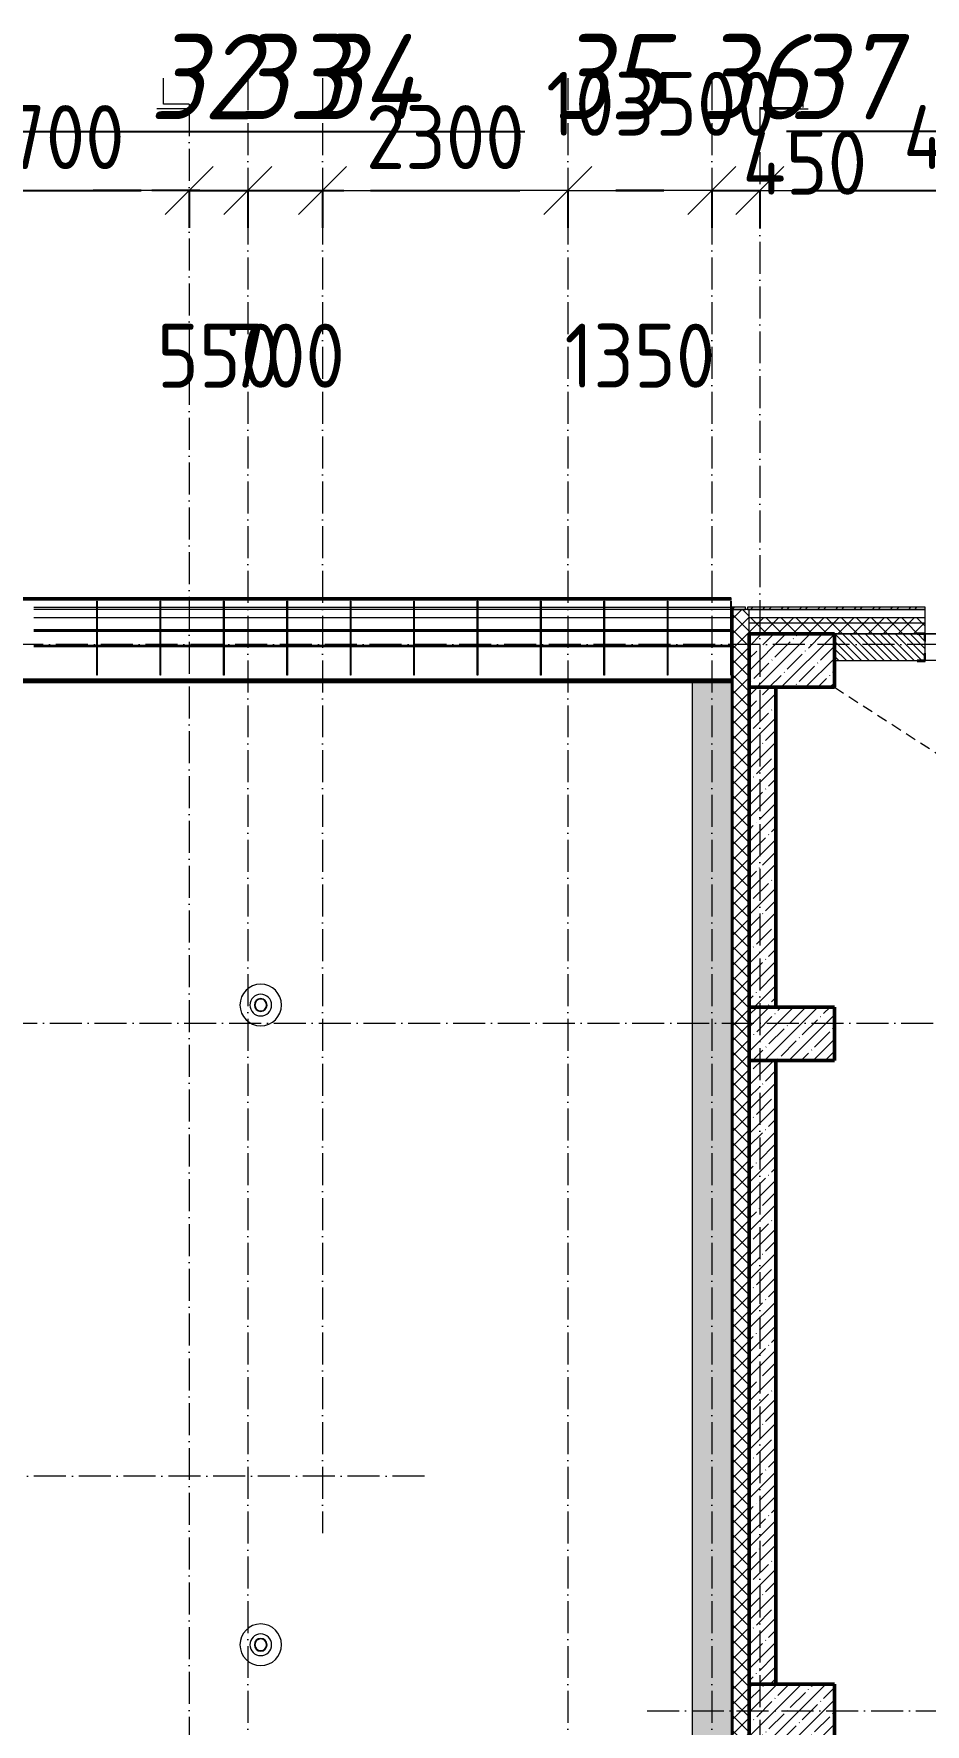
# Model space of a CAD drawing. Header units: millimetres. Extents: x 2294 to 908349, y -83289 to 219220.
# Drawn here: x 51055 to 59413, y 81481 to 97335 of the extents above; entities that cross this region are included whole.
import ezdxf

# ---------------------------------------------------------------- set-up
doc = ezdxf.new("R2010")
doc.units = ezdxf.units.MM
doc.linetypes.add('200_ШТРИХ_ш1п0_6_', pattern=[160, 100, -60])
doc.linetypes.add('50_200_ШТРИХ_1Т_ш5_п1_п1_', pattern=[700, 500, -100, 0, -100])
for name, color, linetype, lineweight in [('A-____-____-DIMS', 7, 'Continuous', 9), ('A-DETL-____-OTLN-3', 7, '200_ШТРИХ_ш1п0_6_', 9), ('A-FLOR-____-OTLN', 7, 'Continuous', 9), ('A-GENM-____-MCUT', 7, 'Continuous', 25), ('A-GENM-____-OTLN', 7, 'Continuous', 9), ('A-GENM-____-OTLN-1', 7, 'Continuous', 25), ('A-GLAZ-____-OTLN', 7, 'Continuous', 9), ('A-ROOF-____-OTLN', 7, 'Continuous', 9), ('A-WALL-____-MCUT', 7, 'Continuous', 13), ('A-WALL-____-MCUT-1', 7, 'Continuous', 9), ('A-WALL-____-MCUT-2', 7, 'Continuous', 50), ('A-WALL-____-OTLN', 7, 'Continuous', 9), ('A-WALL-____-PATT-1', 7, 'Continuous', 9), ('A-WALL-FNSH-MCUT-1', 7, 'Continuous', 9), ('S-COLS-____-MCUT', 7, 'Continuous', 50), ('S-COLS-____-OTLN', 7, 'Continuous', 9), ('S-GRID-____-IDEN', 7, 'Continuous', 9), ('S-GRID-____-OTLN', 7, 'Continuous', 9), ('S-GRID-____-OTLN-1', 7, '50_200_ШТРИХ_1Т_ш5_п1_п1_', 9)]:
    doc.layers.add(name, color=color, linetype=linetype, lineweight=lineweight)
doc.layers.add('A-GLAZ-____-OTLN-1', color=7, linetype='Continuous', lineweight=9, true_color=0xc0c0c0)
doc.styles.add('ISOCPEUR_I_9', font='isocpeui.ttf', dxfattribs={"width": 0.9, "height": 250})
doc.styles.add('СПДС', font='isocpeur.ttf', dxfattribs={"width": 0.9})
doc.dimstyles.new('Размера А3', dxfattribs={"dimtxt": 800, "dimasz": 450, "dimexe": 350, "dimexo": 100, "dimgap": 200, "dimtad": 1, "dimdec": 0, "dimrnd": 10, "dimzin": 0, "dimdsep": 46, "dimtxsty": 'СПДС', "dimblk": 'ARROWHEAD_6', "dimcen": 1, "dimclrd": 5, "dimclre": 5, "dimclrt": 5, "dimazin": 0, "dimtfac": 1, "dimtdec": 0, "dimtmove": 2, "dimatfit": 3, "dimfxl": 1, "dimtolj": 1, "dimtzin": 0, "dimarcsym": 0})
pattern_1 = [(45, (7562.79, 6025.28), (-70.71068, 70.71068), []), (135, (7562.79, 6025.28), (-70.71068, -70.71068), [])]
pattern_2 = [(45, (7562.79, 6025.28), (-114.04925, 114.04925), []), (45, (7676.84, 6025.28), (-114.04925, 114.04925), [201.612, -40.322, 3.353, -36.97])]
pattern_3 = [(45, (7562.79, 6025.28), (-85.53659, 85.53659), []), (45, (7619.81, 6025.28), (-85.53659, 85.53659), [])]

# ---------------------------------------------------------------- blocks, each defined once
blk = doc.blocks.new('BSC_Колонна _Прямоугольная - 500х800-V11-АР1_План отверстий 2 этажа в осях 1-64_Ю-ЯЯ')
at = {"layer": 'S-COLS-____-OTLN'}
h = blk.add_hatch(dxfattribs=at)
h.set_pattern_fill('FP_19', color=256, style=0, pattern_type=2)
h.set_pattern_definition([(315, (-85431.04, 50600), (114.04925, 114.04925), []), (315, (-85431.04, 50485.95), (114.04925, 114.04925), [201.613, -40.323, 3.353, -36.97])])
h.paths.add_polyline_path([(-250, 400), (-250, -400), (250, -400), (250, 400), (46, 400)], flags=0)
at = {"layer": 'S-COLS-____-MCUT'}
for p, q in [((250, 400), (-250, 400)), ((-250, 400), (-250, -400)), ((250, -400), (250, 400)), ((-250, -400), (250, -400))]:
    blk.add_line(p, q, dxfattribs=at)
blk = doc.blocks.new('141_Фартук_СКБ - 141_Фартук_СКБ_вентфасад-30031396-АР1_План отверстий 2 этажа в осях 1-64_Ю-ЯЯ')
at = {"layer": 'A-GENM-____-MCUT'}
for p, q in [((26160, 758), (0, 758)), ((0, 758), (0, 757)), ((0, 757), (26160, 757)), ((26160, -29), (0, -29)), ((0, -29), (0, -30)), ((0, -30), (26160, -30))]:
    blk.add_line(p, q, dxfattribs=at)
at = {"layer": 'A-GENM-____-OTLN'}
for p, q in [((0, 765), (26160, 765)), ((0, 752), (26160, 752)), ((0, 743), (26160, 743)), ((0, 743), (26160, 743)), ((0, -11), (26160, -11)), ((0, -11), (0, -12)), ((0, -12), (26160, -12)), ((0, -12), (0, -29))]:
    blk.add_line(p, q, dxfattribs=at)
blk = doc.blocks.new('Элемент крепления - Пластина-30015157-АР1_План отверстий 2 этажа в осях 1-64_Ю-ЯЯ')
at = {"layer": 'A-GENM-____-OTLN'}
for p, q in [((25651, 85294), (25651, 85988)), ((25651, 85988), (25656, 85988)), ((25656, 85988), (25656, 85294)), ((25656, 85294), (25651, 85294))]:
    blk.add_line(p, q, dxfattribs=at)
blk = doc.blocks.new('Швеллер - 140х58-30031487-АР1_План отверстий 2 этажа в осях 1-64_Ю-ЯЯ')
at = {"layer": 'A-GENM-____-MCUT'}
for p, q in [((7132, 75), (6543, 75)), ((6543, 71), (7132, 71)), ((7727, 75), (7137, 75)), ((7137, 71), (7727, 71)), ((8321, 75), (7732, 75)), ((7732, 71), (8321, 71)), ((8916, 75), (8326, 75)), ((8326, 71), (8916, 71)), ((9510, 75), (8921, 75)), ((8921, 71), (9510, 71)), ((10105, 75), (9515, 75)), ((9515, 71), (10105, 71)), ((10699, 75), (10110, 75)), ((10110, 71), (10699, 71)), ((11294, 75), (10704, 75)), ((10704, 71), (11294, 71)), ((11888, 75), (11299, 75)), ((11299, 71), (11888, 71)), ((12483, 75), (11893, 75)), ((11893, 71), (12483, 71)), ((13078, 75), (12488, 75)), ((12488, 71), (13078, 71)), ((7132, -71), (6543, -71)), ((6543, -75), (7132, -75)), ((7727, -71), (7137, -71)), ((7137, -75), (7727, -75)), ((8321, -71), (7732, -71)), ((7732, -75), (8321, -75)), ((8916, -71), (8326, -71)), ((8326, -75), (8916, -75)), ((9510, -71), (8921, -71)), ((8921, -75), (9510, -75)), ((10105, -71), (9515, -71)), ((9515, -75), (10105, -75)), ((10699, -71), (10110, -71)), ((10110, -75), (10699, -75)), ((11294, -71), (10704, -71)), ((10704, -75), (11294, -75)), ((11888, -71), (11299, -71)), ((11299, -75), (11888, -75)), ((12483, -71), (11893, -71)), ((11893, -75), (12483, -75)), ((13078, -71), (12488, -71)), ((12488, -75), (13078, -75))]:
    blk.add_line(p, q, dxfattribs=at)
blk = doc.blocks.new('BSC_Колонна _Прямоугольная - 500х800-V74-АР1_План отверстий 2 этажа в осях 1-64_Ю-ЯЯ')
at = {"layer": 'S-COLS-____-OTLN'}
h = blk.add_hatch(dxfattribs=at)
h.set_pattern_fill('FP_86', color=256, style=0, pattern_type=2)
h.set_pattern_definition([(315, (-81931.04, 50600), (114.04925, 114.04925), []), (315, (-81931.04, 50485.95), (114.04925, 114.04925), [201.613, -40.323, 3.353, -36.97])])
h.paths.add_polyline_path([(-250, -400), (250, -400), (250, 400), (-250, 400)], flags=0)
at = {"layer": 'S-COLS-____-MCUT'}
for p, q in [((250, 400), (-250, 400)), ((-250, 400), (-250, -400)), ((250, -400), (250, 400)), ((-250, -400), (250, -400))]:
    blk.add_line(p, q, dxfattribs=at)
blk = doc.blocks.new('BSC_Колонна _Прямоугольная - 500х800-V75-АР1_План отверстий 2 этажа в осях 1-64_Ю-ЯЯ')
at = {"layer": 'S-COLS-____-OTLN'}
h = blk.add_hatch(dxfattribs=at)
h.set_pattern_fill('FP_87', color=256, style=0, pattern_type=2)
h.set_pattern_definition([(315, (-75581.04, 50600), (114.04925, 114.04925), []), (315, (-75581.04, 50485.95), (114.04925, 114.04925), [201.613, -40.323, 3.353, -36.97])])
h.paths.add_polyline_path([(-250, -400), (250, -400), (250, 400), (-250, 400)], flags=0)
at = {"layer": 'S-COLS-____-MCUT'}
for p, q in [((250, 400), (-250, 400)), ((-250, 400), (-250, -400)), ((250, -400), (250, 400)), ((-250, -400), (250, -400))]:
    blk.add_line(p, q, dxfattribs=at)
blk = doc.blocks.new('Фахверк_СКБ_Уголок - 250_2700-27497298-АР1_План отверстий 2 этажа в осях 1-64_Ю-ЯЯ')
at = {"layer": 'A-GENM-____-MCUT'}
for p, q in [((200, 181), (125, 181)), ((125, 181), (125, 106)), ((131, 106), (131, 175)), ((131, 175), (200, 175)), ((200, 175), (200, 181)), ((125, 106), (131, 106)), ((131, -6), (125, -6)), ((125, -6), (125, -81)), ((125, -81), (200, -81)), ((131, -75), (131, -6)), ((200, -75), (131, -75)), ((200, -81), (200, -75))]:
    blk.add_line(p, q, dxfattribs=at)
blk = doc.blocks.new('Кровельный аэратор - 143_Кровельный аэратор-15605992-АР1_План отверстий 2 этажа в осях 1-64_Ю-ЯЯ')
at = {"layer": 'A-GENM-____-OTLN'}
for radius, start, end in [(195, 360, 180), (195, 180, 360), (102, 360, 180), (102, 180, 360), (60, 360, 180), (60, 180, 360), (55, 360, 180), (55, 180, 360)]:
    blk.add_arc((0, 0), radius, start, end, dxfattribs=at)
blk = doc.blocks.new('Отлив_СКБ1 - Отлив_ТШ 50-30087418-АР1_План отверстий 2 этажа в осях 1-64_Ю-ЯЯ')
at = {"layer": 'A-GLAZ-____-OTLN-1'}
h = blk.add_hatch(color=256, dxfattribs=at)
h.paths.add_polyline_path([(17305, -170), (33, -170), (33, -535), (16940, -535), (17192, -283)], flags=0)
h.paths.add_polyline_path([(11, -283), (11, -170), (0, -170), (0, -535), (11, -535)], flags=0)
at = {"layer": 'A-GLAZ-____-OTLN'}
for p, q in [((0, -535), (0, -170)), ((0, -535), (11, -535)), ((33, -535), (16940, -535))]:
    blk.add_line(p, q, dxfattribs=at)
blk = doc.blocks.new('2floor')
at = {"layer": 'A-WALL-____-PATT-1'}
h = blk.add_hatch(dxfattribs=at)
h.set_pattern_fill('FP_3', color=256, style=0, pattern_type=2)
h.set_pattern_definition(pattern_3)
h.paths.add_polyline_path([(57595, 91936), (57728, 91936), (57728, 91956), (57595, 91956)], flags=0)
h = blk.add_hatch(dxfattribs=at)
h.set_pattern_fill('FP_3', color=256, style=0, pattern_type=2)
h.set_pattern_definition(pattern_3)
h.paths.add_polyline_path([(82278, 91936), (82278, 91956), (79263, 91956), (79263, 91936), (81783, 91936)], flags=0)
h.paths.add_polyline_path([(77463, 91936), (77463, 91956), (76263, 91956), (76263, 91936)], flags=0)
h.paths.add_polyline_path([(74463, 91936), (74463, 91956), (73263, 91956), (73263, 91936)], flags=0)
h.paths.add_polyline_path([(71463, 91936), (71463, 91956), (70213, 91956), (70213, 91936), (71178, 91936)], flags=0)
h.paths.add_polyline_path([(68413, 91936), (68413, 91956), (67213, 91956), (67213, 91936), (67643, 91936)], flags=0)
h.paths.add_polyline_path([(64991, 91936), (65413, 91936), (65413, 91956), (64213, 91956), (64213, 91936)], flags=0)
h.paths.add_polyline_path([(59413, 91936), (59413, 91956), (57748, 91956), (57748, 91936), (58805, 91936)], flags=0)
h.paths.add_polyline_path([(62413, 91936), (62413, 91956), (61213, 91956), (61213, 91936)], flags=0)
h = blk.add_hatch(dxfattribs=at)
h.set_pattern_fill('FP_1', color=256, style=0, pattern_type=2)
h.set_pattern_definition(pattern_1)
h.paths.add_polyline_path([(57613, 73806), (57763, 73806), (57763, 91936), (57613, 91936), (57613, 73956)], flags=0)
h = blk.add_hatch(dxfattribs=at)
h.set_pattern_fill('FP_1', color=256, style=0, pattern_type=2)
h.set_pattern_definition(pattern_1)
h.paths.add_polyline_path([(108913, 91806), (108963, 91806), (108963, 91856), (102063, 91856), (102063, 91806), (106528, 91806)], flags=0)
h.paths.add_polyline_path([(96806, 91806), (97513, 91806), (97513, 91856), (96313, 91856), (96313, 91806)], flags=0)
h.paths.add_polyline_path([(99313, 91806), (101063, 91806), (101063, 91856), (99313, 91856)], flags=0)
h.paths.add_polyline_path([(94513, 91806), (94513, 91856), (93388, 91856), (93388, 91806), (94155, 91806)], flags=0)
h.paths.add_polyline_path([(91588, 91806), (91588, 91856), (90463, 91856), (90463, 91806), (91504, 91806)], flags=0)
h.paths.add_polyline_path([(84613, 91806), (85813, 91806), (85813, 91856), (84613, 91856)], flags=0)
h.paths.add_polyline_path([(82813, 91806), (82813, 91856), (79263, 91856), (79263, 91806), (81783, 91806)], flags=0)
h.paths.add_polyline_path([(77463, 91806), (77463, 91856), (76263, 91856), (76263, 91806)], flags=0)
h.paths.add_polyline_path([(74463, 91806), (74463, 91856), (73263, 91856), (73263, 91806)], flags=0)
h.paths.add_polyline_path([(71463, 91806), (71463, 91856), (70213, 91856), (70213, 91806), (71178, 91806)], flags=0)
h.paths.add_polyline_path([(67643, 91806), (68413, 91806), (68413, 91856), (67213, 91856), (67213, 91806)], flags=0)
h.paths.add_polyline_path([(65413, 91806), (65413, 91856), (64213, 91856), (64213, 91806), (64991, 91806)], flags=0)
h.paths.add_polyline_path([(62413, 91806), (62413, 91856), (61213, 91856), (61213, 91806)], flags=0)
h.paths.add_polyline_path([(58805, 91806), (59413, 91806), (59413, 91856), (57763, 91856), (57763, 91806), (57921, 91806)], flags=0)
h = blk.add_hatch(dxfattribs=at)
h.set_pattern_fill('FP_1', color=256, style=0, pattern_type=2)
h.set_pattern_definition(pattern_1)
h.paths.add_polyline_path([(108813, 91706), (108913, 91706), (108913, 91806), (102063, 91806), (102063, 91706), (106528, 91706)], flags=0)
h.paths.add_polyline_path([(100563, 91706), (101063, 91706), (101063, 91806), (99313, 91806), (99313, 91712), (99388, 91712), (99388, 91706), (99458, 91706)], flags=0)
h.paths.add_polyline_path([(96806, 91706), (97438, 91706), (97438, 91712), (97513, 91712), (97513, 91806), (96313, 91806), (96313, 91706)], flags=0)
h.paths.add_polyline_path([(94155, 91706), (94438, 91706), (94438, 91712), (94513, 91712), (94513, 91806), (93388, 91806), (93388, 91712), (93463, 91712), (93463, 91706)], flags=0)
h.paths.add_polyline_path([(91504, 91706), (91513, 91706), (91513, 91712), (91588, 91712), (91588, 91806), (90463, 91806), (90463, 91706), (90963, 91706)], flags=0)
h.paths.add_polyline_path([(85063, 91706), (85738, 91706), (85738, 91712), (85813, 91712), (85813, 91806), (84613, 91806), (84613, 91712), (84688, 91712), (84688, 91706)], flags=0)
h.paths.add_polyline_path([(82813, 91706), (82813, 91806), (79263, 91806), (79263, 91712), (79338, 91712), (79338, 91706), (82313, 91706)], flags=0)
h.paths.add_polyline_path([(76263, 91706), (77388, 91706), (77388, 91712), (77463, 91712), (77463, 91806), (76263, 91806)], flags=0)
h.paths.add_polyline_path([(73338, 91706), (74388, 91706), (74388, 91712), (74463, 91712), (74463, 91806), (73263, 91806), (73263, 91712), (73338, 91712)], flags=0)
h.paths.add_polyline_path([(71388, 91706), (71388, 91712), (71463, 91712), (71463, 91806), (70213, 91806), (70213, 91712), (70288, 91712), (70288, 91706), (71178, 91706)], flags=0)
h.paths.add_polyline_path([(68338, 91706), (68338, 91712), (68413, 91712), (68413, 91806), (67213, 91806), (67213, 91712), (67288, 91712), (67288, 91706), (67643, 91706)], flags=0)
h.paths.add_polyline_path([(65338, 91706), (65338, 91712), (65413, 91712), (65413, 91806), (64213, 91806), (64213, 91712), (64288, 91712), (64288, 91706), (64991, 91706)], flags=0)
h.paths.add_polyline_path([(61288, 91706), (62338, 91706), (62338, 91712), (62413, 91712), (62413, 91806), (61213, 91806), (61213, 91712), (61288, 91712)], flags=0)
h.paths.add_polyline_path([(59338, 91706), (59338, 91712), (59413, 91712), (59413, 91806), (57763, 91806), (57763, 91706), (58805, 91706)], flags=0)
h = blk.add_hatch(dxfattribs=at)
h.set_pattern_fill('FP_6', color=256, style=0, pattern_type=2)
h.set_pattern_definition([(135, (7562.787, 6025.276), (-35.35534, -35.35534), [])])
h.paths.add_polyline_path([(61219, 91456), (62407, 91456), (62407, 91525), (62413, 91525), (62413, 91637), (62407, 91637), (62407, 91706), (61219, 91706), (61219, 91637), (61213, 91637), (61213, 91525), (61219, 91525), (61219, 91458)], flags=0)
h.paths.add_polyline_path([(64313, 91456), (64313, 91706), (64219, 91706), (64219, 91637), (64213, 91637), (64213, 91525), (64219, 91525), (64219, 91456), (64288, 91456)], flags=0)
h.paths.add_polyline_path([(59338, 91456), (59407, 91456), (59407, 91525), (59413, 91525), (59413, 91637), (59407, 91637), (59407, 91706), (58563, 91706), (58563, 91456), (58805, 91456)], flags=0)
h = blk.add_hatch(dxfattribs=at)
h.set_pattern_fill('FP_13', color=256, style=0, pattern_type=2)
h.set_pattern_definition(pattern_2)
h.paths.add_polyline_path([(57763, 88206), (58013, 88206), (58013, 91206), (57763, 91206), (57763, 89080)], flags=0)
h = blk.add_hatch(dxfattribs=at)
h.set_pattern_fill('FP_13', color=256, style=0, pattern_type=2)
h.set_pattern_definition(pattern_2)
h.paths.add_polyline_path([(58013, 81856), (58013, 87706), (57763, 87706), (57763, 81856)], flags=0)
at = {"layer": 'A-DETL-____-OTLN-3'}
blk.add_line((58563, 91206), (81463, 76406), dxfattribs=at)
at = {"layer": 'A-FLOR-____-OTLN'}
for p, q in [((51645, 91856), (51055, 91856)), ((52239, 91856), (51650, 91856)), ((52834, 91856), (52244, 91856)), ((53428, 91856), (52839, 91856)), ((54023, 91856), (53433, 91856)), ((54618, 91856), (54028, 91856)), ((55212, 91856), (54623, 91856)), ((55807, 91856), (55217, 91856)), ((56401, 91856), (55812, 91856)), ((56996, 91856), (56406, 91856)), ((57590, 91856), (57001, 91856)), ((31433, 91286), (57593, 91286))]:
    blk.add_line(p, q, dxfattribs=at)
at = {"layer": 'A-ROOF-____-OTLN'}
blk.add_line((57283, 91286), (57283, 91281), dxfattribs=at)
at = {"layer": 'A-WALL-____-MCUT'}
for p, q in [((57763, 91706), (57763, 91936)), ((59413, 91936), (57763, 91936)), ((57763, 91936), (59413, 91936)), ((59413, 91712), (59413, 91936)), ((59413, 91525), (59413, 91637)), ((58563, 91456), (59338, 91456))]:
    blk.add_line(p, q, dxfattribs=at)
at = {"layer": 'A-WALL-____-MCUT-1'}
for p, q in [((57601, 91956), (57601, 73968)), ((57607, 91956), (57607, 73962)), ((57763, 91936), (57613, 91936)), ((59413, 91856), (57763, 91856)), ((59413, 91806), (57763, 91806)), ((58563, 91706), (59338, 91706)), ((59338, 91706), (58563, 91706)), ((57763, 81856), (57763, 81856))]:
    blk.add_line(p, q, dxfattribs=at)
at = {"layer": 'A-WALL-____-MCUT-2'}
for p, q in [((57763, 91206), (57763, 88206)), ((58013, 88206), (58013, 91206)), ((57763, 87706), (57763, 81856)), ((58013, 81856), (58013, 87706))]:
    blk.add_line(p, q, dxfattribs=at)
at = {"layer": 'A-WALL-____-OTLN'}
for p, q in [((51055, 91956), (51645, 91956)), ((51650, 91956), (52239, 91956)), ((52244, 91956), (52834, 91956)), ((52839, 91956), (53428, 91956)), ((53433, 91956), (54023, 91956)), ((54028, 91956), (54618, 91956)), ((54623, 91956), (55212, 91956)), ((55217, 91956), (55807, 91956)), ((55812, 91956), (56401, 91956)), ((56406, 91956), (56996, 91956)), ((57001, 91956), (57590, 91956)), ((51645, 91936), (51055, 91936)), ((52239, 91936), (51650, 91936)), ((52834, 91936), (52244, 91936)), ((53428, 91936), (52839, 91936)), ((54023, 91936), (53433, 91936)), ((54618, 91936), (54028, 91936)), ((55212, 91936), (54623, 91936)), ((55807, 91936), (55217, 91936)), ((56401, 91936), (55812, 91936)), ((56996, 91936), (56406, 91936)), ((57590, 91936), (57001, 91936)), ((61213, 91706), (59413, 91706)), ((59413, 91706), (61213, 91706)), ((61213, 91456), (59413, 91456))]:
    blk.add_line(p, q, dxfattribs=at)
at = {"layer": 'A-WALL-FNSH-MCUT-1'}
for p, q in [((57728, 91956), (57595, 91956)), ((57613, 73956), (57613, 91956)), ((57728, 91936), (57728, 91956)), ((59413, 91956), (57748, 91956)), ((57748, 91956), (57748, 91936)), ((59413, 91936), (59413, 91956)), ((57595, 91936), (57728, 91936)), ((57748, 91936), (57763, 91936)), ((57593, 91319), (57593, 73976))]:
    blk.add_line(p, q, dxfattribs=at)
at = {"layer": 'A-GENM-____-OTLN', "rotation": 180}
blk.add_blockref('141_Фартук_СКБ - 141_Фартук_СКБ_вентфасад-30031396-АР1_План отверстий 2 этажа в осях 1-64_Ю-ЯЯ', (57593, 92013), dxfattribs=at)
at = {"layer": 'A-GENM-____-OTLN'}
for name, p in [('Элемент крепления - Пластина-30015157-АР1_План отверстий 2 этажа в осях 1-64_Ю-ЯЯ', (25994, 6025)), ('Элемент крепления - Пластина-30015157-АР1_План отверстий 2 этажа в осях 1-64_Ю-ЯЯ', (26588, 6025)), ('Элемент крепления - Пластина-30015157-АР1_План отверстий 2 этажа в осях 1-64_Ю-ЯЯ', (27183, 6025)), ('Элемент крепления - Пластина-30015157-АР1_План отверстий 2 этажа в осях 1-64_Ю-ЯЯ', (27777, 6025)), ('Элемент крепления - Пластина-30015157-АР1_План отверстий 2 этажа в осях 1-64_Ю-ЯЯ', (28372, 6025)), ('Элемент крепления - Пластина-30015157-АР1_План отверстий 2 этажа в осях 1-64_Ю-ЯЯ', (28966, 6025)), ('Элемент крепления - Пластина-30015157-АР1_План отверстий 2 этажа в осях 1-64_Ю-ЯЯ', (29561, 6025)), ('Элемент крепления - Пластина-30015157-АР1_План отверстий 2 этажа в осях 1-64_Ю-ЯЯ', (30156, 6025)), ('Элемент крепления - Пластина-30015157-АР1_План отверстий 2 этажа в осях 1-64_Ю-ЯЯ', (30750, 6025)), ('Элемент крепления - Пластина-30015157-АР1_План отверстий 2 этажа в осях 1-64_Ю-ЯЯ', (31345, 6025)), ('Элемент крепления - Пластина-30015157-АР1_План отверстий 2 этажа в осях 1-64_Ю-ЯЯ', (31939, 6025)), ('Швеллер - 140х58-30031487-АР1_План отверстий 2 этажа в осях 1-64_Ю-ЯЯ', (44513, 91666)), ('Кровельный аэратор - 143_Кровельный аэратор-15605992-АР1_План отверстий 2 этажа в осях 1-64_Ю-ЯЯ', (53183, 88226)), ('Кровельный аэратор - 143_Кровельный аэратор-15605992-АР1_План отверстий 2 этажа в осях 1-64_Ю-ЯЯ', (53183, 82226))]:
    blk.add_blockref(name, p, dxfattribs=at)
at = {"layer": 'A-GENM-____-OTLN-1', "rotation": 180}
blk.add_blockref('Фахверк_СКБ_Уголок - 250_2700-27497298-АР1_План отверстий 2 этажа в осях 1-64_Ю-ЯЯ', (59538, 91631), dxfattribs=at)
at = {"layer": 'A-GLAZ-____-OTLN', "rotation": 269.999999999998}
blk.add_blockref('Отлив_СКБ1 - Отлив_ТШ 50-30087418-АР1_План отверстий 2 этажа в осях 1-64_Ю-ЯЯ', (57763, 91281), dxfattribs=at)
at = {"layer": 'S-COLS-____-OTLN', "rotation": 89.9999999999999}
for name, p in [('BSC_Колонна _Прямоугольная - 500х800-V11-АР1_План отверстий 2 этажа в осях 1-64_Ю-ЯЯ', (58163, 91456)), ('BSC_Колонна _Прямоугольная - 500х800-V74-АР1_План отверстий 2 этажа в осях 1-64_Ю-ЯЯ', (58163, 87956)), ('BSC_Колонна _Прямоугольная - 500х800-V75-АР1_План отверстий 2 этажа в осях 1-64_Ю-ЯЯ', (58163, 81606))]:
    blk.add_blockref(name, p, dxfattribs=at)
blk = doc.blocks.new('ARROWHEAD_6')
at = {"color": 0, "linetype": 'Continuous'}
for p, q in [((-0.5, -0.5), (0.5, 0.5)), ((0, 0), (-1, 0))]:
    blk.add_line(p, q, dxfattribs=at)
blk = doc.blocks.new('*D2657')
at = {"layer": 'A-____-____-DIMS', "color": 0, "lineweight": -2, "transparency": 16777216}
for p, q in [((207834, 95872), (207834, 95516)), ((208284, 95866), (210084, 95866)), ((210534, 95872), (210534, 95516))]:
    blk.add_line(p, q, dxfattribs=at)
at = {"layer": 'Defpoints', "color": 0, "transparency": 16777216}
for p in [(207834, 95972), (210534, 95972), (210534, 95866)]:
    blk.add_point(p, dxfattribs=at)
at = {"layer": 'A-____-____-DIMS', "color": 0, "lineweight": -2, "transparency": 16777216, "xscale": 450, "yscale": 450, "zscale": 450, "rotation": 180}
blk.add_blockref('ARROWHEAD_6', (207834, 95866), dxfattribs=at)
at = {"layer": 'A-____-____-DIMS', "color": 0, "lineweight": -2, "transparency": 16777216, "xscale": 450, "yscale": 450, "zscale": 450}
blk.add_blockref('ARROWHEAD_6', (210534, 95866), dxfattribs=at)
at = {"layer": 'A-____-____-DIMS', "color": 0, "transparency": 16777216, "insert": (209184, 96366), "char_height": 600, "attachment_point": 5, "style": 'СПДС'}
blk.add_mtext('\\A1;2700', dxfattribs=at)
blk = doc.blocks.new('*D2658')
at = {"layer": 'A-____-____-DIMS', "color": 0, "lineweight": -2, "transparency": 16777216}
for p, q in [((210084, 95866), (209634, 95866)), ((210534, 95872), (210534, 95516)), ((210534, 95866), (211084, 95866)), ((211084, 95872), (211084, 95516)), ((211534, 95866), (211984, 95866))]:
    blk.add_line(p, q, dxfattribs=at)
at = {"layer": 'Defpoints', "color": 0, "transparency": 16777216}
for p in [(210534, 95972), (211084, 95972), (211084, 95866)]:
    blk.add_point(p, dxfattribs=at)
at = {"layer": 'A-____-____-DIMS', "color": 0, "lineweight": -2, "transparency": 16777216, "xscale": 450, "yscale": 450, "zscale": 450}
blk.add_blockref('ARROWHEAD_6', (210534, 95866), dxfattribs=at)
at = {"layer": 'A-____-____-DIMS', "color": 0, "lineweight": -2, "transparency": 16777216, "xscale": 450, "yscale": 450, "zscale": 450, "rotation": 180}
blk.add_blockref('ARROWHEAD_6', (211084, 95866), dxfattribs=at)
at = {"layer": 'A-____-____-DIMS', "color": 0, "transparency": 16777216, "insert": (210809, 94316), "char_height": 600, "attachment_point": 5, "style": 'СПДС'}
blk.add_mtext('\\A1;550', dxfattribs=at)
blk = doc.blocks.new('*D2659')
at = {"layer": 'A-____-____-DIMS', "color": 0, "lineweight": -2, "transparency": 16777216}
for p, q in [((210634, 95866), (210184, 95866)), ((211084, 95872), (211084, 95516)), ((211084, 95866), (211784, 95866)), ((211784, 95872), (211784, 95516)), ((212234, 95866), (212684, 95866))]:
    blk.add_line(p, q, dxfattribs=at)
at = {"layer": 'Defpoints', "color": 0, "transparency": 16777216}
for p in [(211084, 95972), (211784, 95972), (211784, 95866)]:
    blk.add_point(p, dxfattribs=at)
at = {"layer": 'A-____-____-DIMS', "color": 0, "lineweight": -2, "transparency": 16777216, "xscale": 450, "yscale": 450, "zscale": 450}
blk.add_blockref('ARROWHEAD_6', (211084, 95866), dxfattribs=at)
at = {"layer": 'A-____-____-DIMS', "color": 0, "lineweight": -2, "transparency": 16777216, "xscale": 450, "yscale": 450, "zscale": 450, "rotation": 180}
blk.add_blockref('ARROWHEAD_6', (211784, 95866), dxfattribs=at)
at = {"layer": 'A-____-____-DIMS', "color": 0, "transparency": 16777216, "insert": (211434, 94316), "char_height": 600, "attachment_point": 5, "style": 'СПДС'}
blk.add_mtext('\\A1;700', dxfattribs=at)
blk = doc.blocks.new('*D2660')
at = {"layer": 'A-____-____-DIMS', "color": 0, "lineweight": -2, "transparency": 16777216}
for p, q in [((211784, 95872), (211784, 95516)), ((212234, 95866), (213634, 95866)), ((214084, 95872), (214084, 95516))]:
    blk.add_line(p, q, dxfattribs=at)
at = {"layer": 'Defpoints', "color": 0, "transparency": 16777216}
for p in [(211784, 95972), (214084, 95972), (214084, 95866)]:
    blk.add_point(p, dxfattribs=at)
at = {"layer": 'A-____-____-DIMS', "color": 0, "lineweight": -2, "transparency": 16777216, "xscale": 450, "yscale": 450, "zscale": 450, "rotation": 180}
blk.add_blockref('ARROWHEAD_6', (211784, 95866), dxfattribs=at)
at = {"layer": 'A-____-____-DIMS', "color": 0, "lineweight": -2, "transparency": 16777216, "xscale": 450, "yscale": 450, "zscale": 450}
blk.add_blockref('ARROWHEAD_6', (214084, 95866), dxfattribs=at)
at = {"layer": 'A-____-____-DIMS', "color": 0, "transparency": 16777216, "insert": (212934, 96366), "char_height": 600, "attachment_point": 5, "style": 'СПДС'}
blk.add_mtext('\\A1;2300', dxfattribs=at)
blk = doc.blocks.new('*D2661')
at = {"layer": 'A-____-____-DIMS', "color": 0, "lineweight": -2, "transparency": 16777216}
for p, q in [((214084, 95872), (214084, 95516)), ((214534, 95866), (214984, 95866)), ((215434, 95872), (215434, 95516))]:
    blk.add_line(p, q, dxfattribs=at)
at = {"layer": 'Defpoints', "color": 0, "transparency": 16777216}
for p in [(214084, 95972), (215434, 95972), (215434, 95866)]:
    blk.add_point(p, dxfattribs=at)
at = {"layer": 'A-____-____-DIMS', "color": 0, "lineweight": -2, "transparency": 16777216, "xscale": 450, "yscale": 450, "zscale": 450, "rotation": 180}
blk.add_blockref('ARROWHEAD_6', (214084, 95866), dxfattribs=at)
at = {"layer": 'A-____-____-DIMS', "color": 0, "lineweight": -2, "transparency": 16777216, "xscale": 450, "yscale": 450, "zscale": 450}
blk.add_blockref('ARROWHEAD_6', (215434, 95866), dxfattribs=at)
at = {"layer": 'A-____-____-DIMS', "color": 0, "transparency": 16777216, "insert": (214759, 94316), "char_height": 600, "attachment_point": 5, "style": 'СПДС'}
blk.add_mtext('\\A1;1350', dxfattribs=at)
blk = doc.blocks.new('*D2662')
at = {"layer": 'A-____-____-DIMS', "color": 0, "lineweight": -2, "transparency": 16777216}
for p, q in [((214984, 95866), (214534, 95866)), ((215434, 95872), (215434, 95516)), ((215434, 95866), (215884, 95866)), ((215884, 95872), (215884, 95516)), ((216334, 95866), (216784, 95866))]:
    blk.add_line(p, q, dxfattribs=at)
at = {"layer": 'Defpoints', "color": 0, "transparency": 16777216}
for p in [(215434, 95972), (215884, 95972), (215884, 95866)]:
    blk.add_point(p, dxfattribs=at)
at = {"layer": 'A-____-____-DIMS', "color": 0, "lineweight": -2, "transparency": 16777216, "xscale": 450, "yscale": 450, "zscale": 450}
blk.add_blockref('ARROWHEAD_6', (215434, 95866), dxfattribs=at)
at = {"layer": 'A-____-____-DIMS', "color": 0, "lineweight": -2, "transparency": 16777216, "xscale": 450, "yscale": 450, "zscale": 450, "rotation": 180}
blk.add_blockref('ARROWHEAD_6', (215884, 95866), dxfattribs=at)
at = {"layer": 'A-____-____-DIMS', "color": 0, "transparency": 16777216, "insert": (215720, 96426), "char_height": 600, "attachment_point": 1, "line_spacing_factor": 1.149209, "style": 'СПДС'}
blk.add_mtext('\\A1;450', dxfattribs=at)
blk = doc.blocks.new('*D2663')
at = {"layer": 'A-____-____-DIMS', "color": 0, "lineweight": -2, "transparency": 16777216}
for p, q in [((215884, 95872), (215884, 95516)), ((216334, 95866), (219634, 95866)), ((220084, 95872), (220084, 95516))]:
    blk.add_line(p, q, dxfattribs=at)
at = {"layer": 'Defpoints', "color": 0, "transparency": 16777216}
for p in [(215884, 95972), (220084, 95972), (220084, 95866)]:
    blk.add_point(p, dxfattribs=at)
at = {"layer": 'A-____-____-DIMS', "color": 0, "lineweight": -2, "transparency": 16777216, "xscale": 450, "yscale": 450, "zscale": 450, "rotation": 180}
blk.add_blockref('ARROWHEAD_6', (215884, 95866), dxfattribs=at)
at = {"layer": 'A-____-____-DIMS', "color": 0, "lineweight": -2, "transparency": 16777216, "xscale": 450, "yscale": 450, "zscale": 450}
blk.add_blockref('ARROWHEAD_6', (220084, 95866), dxfattribs=at)
at = {"layer": 'A-____-____-DIMS', "color": 0, "transparency": 16777216, "insert": (217984, 96366), "char_height": 600, "attachment_point": 5, "style": 'СПДС'}
blk.add_mtext('\\A1;4200', dxfattribs=at)
blk = doc.blocks.new('*D2679')
at = {"layer": 'A-____-____-DIMS', "color": 0, "lineweight": -2, "transparency": 16777216}
for p, q in [((163234, 96424), (163234, 96068)), ((163684, 96418), (213680, 96418)), ((266284, 96418), (216132, 96418)), ((266734, 96424), (266734, 96068))]:
    blk.add_line(p, q, dxfattribs=at)
at = {"layer": 'Defpoints', "color": 0, "transparency": 16777216}
for p in [(163234, 96524), (266734, 96524), (266734, 96418)]:
    blk.add_point(p, dxfattribs=at)
at = {"layer": 'A-____-____-DIMS', "color": 0, "lineweight": -2, "transparency": 16777216, "xscale": 450, "yscale": 450, "zscale": 450, "rotation": 180}
blk.add_blockref('ARROWHEAD_6', (163234, 96418), dxfattribs=at)
at = {"layer": 'A-____-____-DIMS', "color": 0, "lineweight": -2, "transparency": 16777216, "xscale": 450, "yscale": 450, "zscale": 450}
blk.add_blockref('ARROWHEAD_6', (266734, 96418), dxfattribs=at)
at = {"layer": 'A-____-____-DIMS', "color": 0, "transparency": 16777216, "insert": (213880, 96978), "char_height": 600, "attachment_point": 1, "line_spacing_factor": 1.149209, "style": 'СПДС'}
blk.add_mtext('\\A1;103500', dxfattribs=at)
blk = doc.blocks.new('3osi')
at = {"layer": 'S-GRID-____-OTLN'}
for p, q in [((210533.5, 96629.9), (210228.6, 96629.9)), ((215883.5, 96629.9), (216337.1, 96629.9))]:
    blk.add_line(p, q, dxfattribs=at)
at = {"layer": 'S-GRID-____-OTLN-1', "color": 251, "ltscale": 0.6, "true_color": 0x636466}
for p, q in [((210293.1, 96674.5), (210293.1, 96918.1)), ((211083.5, 96918.1), (211083.5, 58916.9)), ((211783.5, 96918.1), (211783.5, 83272.6)), ((214083.5, 96918.1), (214083.5, 58916.9)), ((215433.5, 96918.1), (215433.5, 72700.8)), ((216288.3, 96644.8), (216288.3, 96918.1)), ((210533.5, 96674.5), (210293.1, 96674.5)), ((210533.5, 96674.5), (210533.5, 59055.6)), ((215883.5, 96644.8), (215883.5, 72700.8)), ((215883.5, 96644.8), (216288.3, 96644.8)), ((269657.9, 91606.3), (160914.7, 91606.3)), ((160914.7, 88056.3), (269657.9, 88056.3)), ((212738.1, 83806.3), (160914.7, 83806.3)), ((214825.5, 81606.3), (269657.9, 81606.3))]:
    blk.add_line(p, q, dxfattribs=at)
at = {"layer": 'S-GRID-____-IDEN', "char_height": 800, "attachment_point": 1, "style": 'ISOCPEUR_I_9'}
for s, insert, width in [('32', (210158.7, 97332.1), 404.05), ('33', (210949.1, 97332.1), 404.05), ('34', (211640.1, 97332.1), 425.696), ('35', (213949.1, 97332.1), 404.05), ('36', (215299.1, 97332.1), 404.05), ('37', (216153.9, 97332.1), 404.05)]:
    blk.add_mtext(s, dxfattribs=dict(at, insert=insert, width=width))
at = {"layer": 'A-____-____-DIMS'}
for base, p1, p2, picture, middle in [((266733.5, 96417.9), (163233.5, 96524), (266733.5, 96524), '*D2679', (214906.4, 96577.9)), ((215883.5, 95865.7), (215433.5, 95971.8), (215883.5, 95971.8), '*D2662', (216259.6, 96025.7))]:
    dim = blk.add_linear_dim(base=base, p1=p1, p2=p2, dimstyle='Размера А3', override={"dimtxt": 600, "dimclrd": 0, "dimclre": 0, "dimclrt": 0}, dxfattribs=at)
    dim.commit()
    dim.dimension.update_dxf_attribs({"geometry": picture, "text_midpoint": middle, "dimtype": 160})
for base, p1, p2, picture, middle in [((210533.5, 95865.7), (207833.5, 95971.8), (210533.5, 95971.8), '*D2657', (209183.5, 96365.7)), ((214083.5, 95865.7), (211783.5, 95971.8), (214083.5, 95971.8), '*D2660', (212933.5, 96365.7)), ((220083.5, 95865.7), (215883.5, 95971.8), (220083.5, 95971.8), '*D2663', (217983.5, 96365.7)), ((211083.5, 95865.7), (210533.5, 95971.8), (211083.5, 95971.8), '*D2658', (210808.5, 94315.7)), ((211783.5, 95865.7), (211083.5, 95971.8), (211783.5, 95971.8), '*D2659', (211433.5, 94315.7)), ((215433.5, 95865.7), (214083.5, 95971.8), (215433.5, 95971.8), '*D2661', (214758.5, 94315.7))]:
    dim = blk.add_linear_dim(base=base, p1=p1, p2=p2, dimstyle='Размера А3', override={"dimtxt": 600, "dimclrd": 0, "dimclre": 0, "dimclrt": 0}, dxfattribs=at)
    dim.commit()
    dim.dimension.update_dxf_attribs({"geometry": picture, "text_midpoint": middle})

msp = doc.modelspace()

# ---------------------------------------------------------------- block references
for name, p in [('3osi', (-158020.7, 0)), ('2floor', (0, 0))]:
    msp.add_blockref(name, p)

doc.saveas('drawing.dxf')
